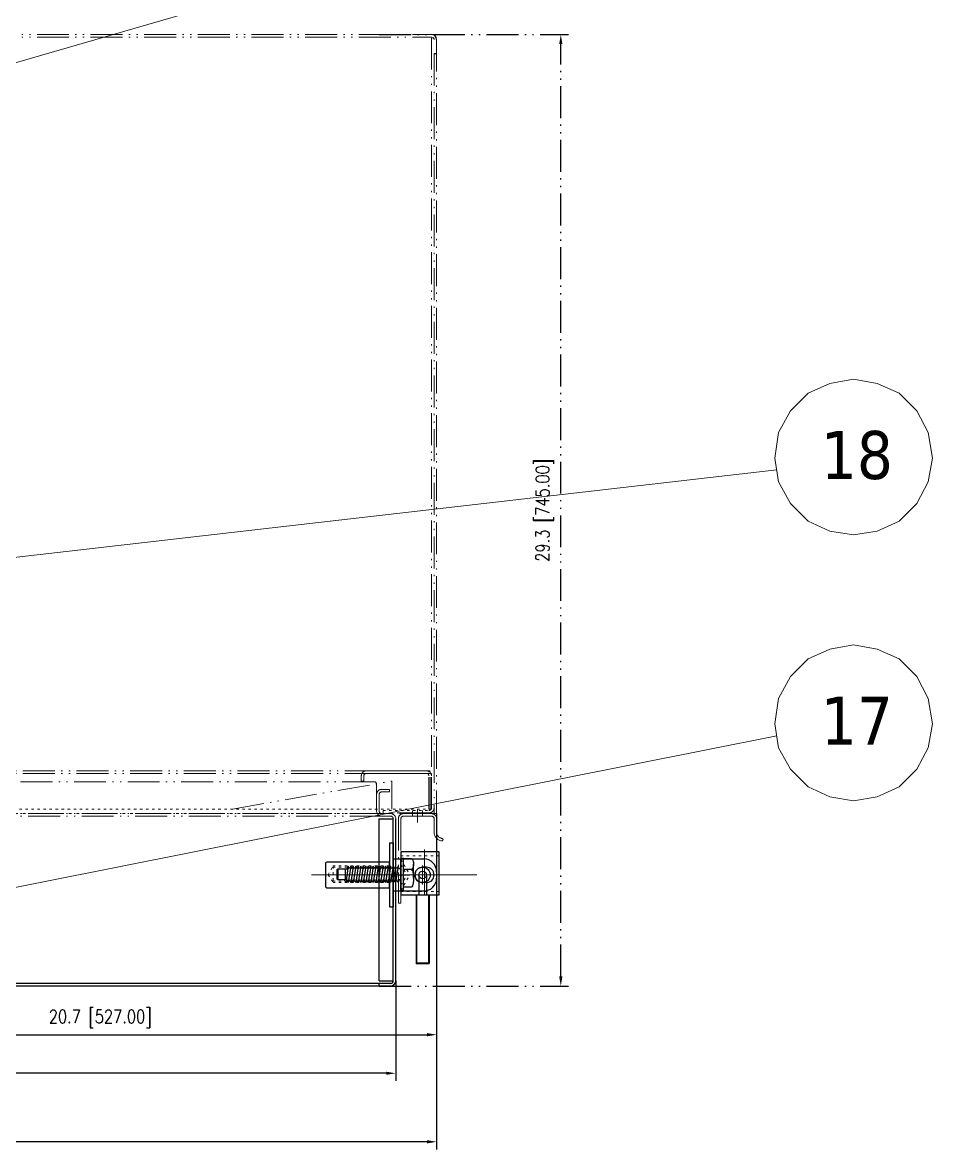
# Model space of a CAD drawing. Header units: millimetres. Extents: x 8127 to 36426, y -6229 to 13228.
# Drawn here: x 12226 to 12939, y 10640 to 11523 of the extents above; entities that cross this region are included whole.
import ezdxf

# ---------------------------------------------------------------- set-up
doc = ezdxf.new("R2010")
doc.units = ezdxf.units.MM
doc.header["$LTSCALE"] = 4
for name, pattern in [('5 双点画线', [10.5, 6.25, -1.25, 0.25, -1.25, 0.25, -1.25]), ('ACAD_ISO03W100', [1.18, 0.47, -0.71]), ('ACAD_ISO10W100', [18, 12, -3, 0, -3])]:
    doc.linetypes.add(name, pattern=pattern)
doc.layers.add('标注、文本', color=3, linetype='Continuous', lineweight=25)
doc.layers.add('铁心', color=3, linetype='Continuous', lineweight=0)
doc.styles.add('Tahoma$001', font='tahoma.ttf', dxfattribs={"height": 2.159784})
doc.styles.add('TH_GBDIM', font='romans.shx', dxfattribs={"width": 0.8, "bigfont": 'gbcbig.shx'})
doc.dimstyles.new('TH_GBDIM1', dxfattribs={"dimscale": 3, "dimtxt": 3.5, "dimasz": 2.5, "dimexe": 2, "dimexo": 0, "dimgap": 1.5, "dimtad": 1, "dimdec": 1, "dimlfac": 0.03937, "dimzin": 0, "dimdsep": 46, "dimtxsty": 'TH_GBDIM', "dimcen": 2.5, "dimclrd": 3, "dimclre": 256, "dimclrt": 2, "dimadec": 0, "dimazin": 0, "dimtfac": 0.714286, "dimtdec": 1, "dimtmove": 0, "dimatfit": 3, "dimfxl": 1, "dimtzin": 0, "dimlwd": -1, "dimlwe": -1, "dimarcsym": 0})

# ---------------------------------------------------------------- blocks, each defined once
blk = doc.blocks.new('*D266')
at = {"layer": 'Defpoints', "color": 0, "linetype": '5 双点画线', "transparency": 16777216}
for p in [(12505.66, 11513.4), (12647.92, 11513.4), (12505.66, 10768.4)]:
    blk.add_point(p, dxfattribs=at)
at = {"layer": '标注、文本', "linetype": '5 双点画线', "transparency": 16777216}
for p, q in [((12505.66, 11513.4), (12653.92, 11513.4)), ((12505.66, 10768.4), (12653.92, 10768.4))]:
    blk.add_line(p, q, dxfattribs=at)
at = {"layer": '标注、文本', "color": 3, "linetype": '5 双点画线', "transparency": 16777216}
blk.add_line((12647.92, 10775.9), (12647.92, 11505.9), dxfattribs=at)
for points in [[(12646.67, 11505.9), (12649.17, 11505.9), (12647.92, 11513.4)], [(12646.67, 10775.9), (12649.17, 10775.9), (12647.92, 10768.4)]]:
    blk.add_solid(points, dxfattribs=at)
at = {"layer": '标注、文本', "color": 2, "linetype": '5 双点画线', "lineweight": 13, "transparency": 16777216, "insert": (12635.42, 11140.9), "char_height": 10.5, "attachment_point": 5, "rotation": 90, "style": 'TH_GBDIM'}
blk.add_mtext('29.3 [745.00]', dxfattribs=at)
blk = doc.blocks.new('kopio')
at = {"layer": '标注、文本'}
for p, q in [((2171.11, -5563.73), (2171.11, -5597.32)), ((2201.11, -5563.73), (2171.11, -5563.73)), ((2201.11, -5597.32), (2201.11, -5563.73)), ((2181.11, -5573.32), (2184.11, -5573.32)), ((2181.11, -5585.32), (2184.11, -5585.32)), ((2171.11, -5597.32), (2201.11, -5597.32))]:
    blk.add_line(p, q, dxfattribs=at)
at = {"layer": '标注、文本', "color": 2, "linetype": 'ACAD_ISO03W100', "lineweight": 18}
for p, q in [((2201.11, -5566.33), (2171.11, -5566.33)), ((2171.11, -5594.32), (2201.11, -5594.32))]:
    blk.add_line(p, q, dxfattribs=at)
at = {"layer": '标注、文本', "color": 1, "linetype": 'ACAD_ISO10W100', "lineweight": 18}
for p, q in [((2182.61, -5563.1), (2182.61, -5599.1)), ((2167.52, -5579.32), (2213.01, -5579.32))]:
    blk.add_line(p, q, dxfattribs=at)
at = {"layer": '标注、文本'}
for centre, start, end in [((2181.11, -5579.32), 90, 270), ((2184.11, -5579.32), 270, 90)]:
    blk.add_arc(centre, 6, start, end, dxfattribs=at)
blk = doc.blocks.new('*D255')
at = {"layer": 'Defpoints', "color": 0, "transparency": 16777216}
for p in [(11465.77, 10770.4), (12518.66, 10772.4), (11465.77, 10700.1)]:
    blk.add_point(p, dxfattribs=at)
at = {"layer": '标注、文本', "transparency": 16777216}
for p, q in [((11465.77, 10770.4), (11465.77, 10694.1)), ((12518.66, 10772.4), (12518.66, 10694.1))]:
    blk.add_line(p, q, dxfattribs=at)
at = {"layer": '标注、文本', "color": 3, "transparency": 16777216}
blk.add_line((12511.16, 10700.1), (11473.27, 10700.1), dxfattribs=at)
for points in [[(11473.27, 10701.35), (11473.27, 10698.85), (11465.77, 10700.1)], [(12511.16, 10701.35), (12511.16, 10698.85), (12518.66, 10700.1)]]:
    blk.add_solid(points, dxfattribs=at)
at = {"layer": '标注、文本', "color": 2, "transparency": 16777216, "insert": (11992.22, 10712.6), "char_height": 10.5, "attachment_point": 5, "style": 'TH_GBDIM'}
blk.add_mtext('41.5 [1052.89]', dxfattribs=at)
blk = doc.blocks.new('*D256')
at = {"layer": 'Defpoints', "color": 0, "transparency": 16777216}
for p in [(12550.66, 10903.4), (12023.66, 10768.4), (12550.66, 10730.3)]:
    blk.add_point(p, dxfattribs=at)
at = {"layer": '标注、文本', "transparency": 16777216}
for p, q in [((12550.66, 10903.4), (12550.66, 10724.3)), ((12023.66, 10768.4), (12023.66, 10724.3))]:
    blk.add_line(p, q, dxfattribs=at)
at = {"layer": '标注、文本', "color": 3, "transparency": 16777216}
blk.add_line((12031.16, 10730.3), (12543.16, 10730.3), dxfattribs=at)
for points in [[(12031.16, 10731.55), (12031.16, 10729.05), (12023.66, 10730.3)], [(12543.16, 10731.55), (12543.16, 10729.05), (12550.66, 10730.3)]]:
    blk.add_solid(points, dxfattribs=at)
at = {"layer": '标注、文本', "color": 2, "transparency": 16777216, "insert": (12287.16, 10742.8), "char_height": 10.5, "attachment_point": 5, "style": 'TH_GBDIM'}
blk.add_mtext('20.7 [527.00]', dxfattribs=at)
blk = doc.blocks.new('*D257')
at = {"layer": 'Defpoints', "color": 0, "transparency": 16777216}
for p in [(12550.66, 10903.4), (11465.77, 10770.4), (11465.77, 10646.45)]:
    blk.add_point(p, dxfattribs=at)
at = {"layer": '标注、文本', "transparency": 16777216}
for p, q in [((12550.66, 10903.4), (12550.66, 10640.45)), ((11465.77, 10770.4), (11465.77, 10640.45))]:
    blk.add_line(p, q, dxfattribs=at)
at = {"layer": '标注、文本', "color": 3, "transparency": 16777216}
blk.add_line((12543.16, 10646.45), (11473.27, 10646.45), dxfattribs=at)
for points in [[(11473.27, 10647.7), (11473.27, 10645.2), (11465.77, 10646.45)], [(12543.16, 10647.7), (12543.16, 10645.2), (12550.66, 10646.45)]]:
    blk.add_solid(points, dxfattribs=at)
at = {"layer": '标注、文本', "color": 2, "transparency": 16777216, "insert": (12008.22, 10658.95), "char_height": 10.5, "attachment_point": 5, "style": 'TH_GBDIM'}
blk.add_mtext('42.7 [1084.89]', dxfattribs=at)

msp = doc.modelspace()

# ---------------------------------------------------------------- linework, layer by layer
at = {"layer": '标注、文本', "color": 6, "linetype": '5 双点画线', "lineweight": 13}
for p, q in [((12027.66, 11513.4), (12546.66, 11513.4)), ((12027.66, 11511.4), (12546.66, 11511.4)), ((12546.66, 11510.9), (12546.66, 10907.9)), ((12550.66, 11509.4), (12550.66, 10903.4)), ((12548.66, 11498.4), (12548.66, 10903.4)), ((12548.66, 11498.4), (12548.66, 10907.9)), ((12545.66, 10934.9), (12025.66, 10934.9)), ((12545.66, 10936.9), (12055.66, 10936.9)), ((12491.66, 10932.9), (12491.66, 10928.9)), ((12493.66, 10932.9), (12493.66, 10928.9)), ((12495.66, 10936.9), (12542.66, 10936.9)), ((12495.66, 10934.9), (12542.66, 10934.9)), ((12544.66, 10906.9), (12544.66, 10932.9)), ((12545.66, 10906.9), (12545.66, 10936.9)), ((12546.66, 10906.9), (12546.66, 10932.9)), ((12501.66, 10928.4), (12025.66, 10928.4)), ((12390.66, 10906.9), (12515.66, 10928.9)), ((12491.66, 10928.9), (12493.66, 10928.9)), ((12503.66, 10905.4), (12503.66, 10926.4)), ((12515.66, 10906.9), (12515.66, 10928.9)), ((12505.66, 10905.4), (12505.66, 10918.4)), ((12507.66, 10922.4), (12513.66, 10922.4)), ((12507.66, 10920.4), (12513.66, 10920.4)), ((12513.66, 10920.4), (12513.66, 10922.4)), ((12508.66, 10903.9), (12508.66, 10905.9)), ((12023.66, 10903.4), (12550.66, 10903.4)), ((12507.66, 10903.4), (12023.66, 10903.4)), ((12507.66, 10901.4), (12023.66, 10901.4)), ((12509.66, 10903.4), (12025.66, 10903.4)), ((12507.66, 10903.4), (12514.66, 10903.4)), ((12507.66, 10901.4), (12514.66, 10901.4)), ((12544.66, 10903.9), (12508.66, 10903.9)), ((12520.66, 10899.4), (12520.66, 10833.4)), ((12522.66, 10899.4), (12522.66, 10833.4)), ((12524.66, 10903.4), (12546.66, 10903.4)), ((12546.66, 10901.4), (12524.66, 10901.4)), ((12548.66, 10888.9), (12548.66, 10899.4)), ((12550.66, 10899.4), (12550.66, 10888.9)), ((12555.66, 10882.98), (12555.66, 10882.98)), ((12520.66, 10833.4), (12522.66, 10833.4))]:
    msp.add_line(p, q, dxfattribs=at)
at = {"layer": '标注、文本', "color": 2, "linetype": 'ACAD_ISO03W100', "lineweight": 18}
for p, q in [((12547.66, 11510.9), (12546.66, 11510.9)), ((12025.66, 10906.9), (12545.66, 10906.9)), ((12508.66, 10905.9), (12544.66, 10905.9)), ((12531.66, 10903.9), (12531.66, 10905.9)), ((12539.66, 10903.9), (12539.66, 10905.9)), ((12544.66, 10906.9), (12546.66, 10906.9)), ((12531.66, 10901.4), (12531.66, 10903.4)), ((12539.66, 10901.4), (12539.66, 10903.4)), ((12465.66, 10855.4), (12469.66, 10862.4)), ((12513.66, 10861.4), (12469.09, 10861.4)), ((12513.66, 10862.4), (12469.66, 10862.4)), ((12469.66, 10862.4), (12469.66, 10849.4)), ((12522.66, 10867.52), (12529.66, 10855.4)), ((12522.66, 10863.52), (12527.35, 10855.4)), ((12465.66, 10855.4), (12469.66, 10849.4)), ((12522.66, 10847.27), (12527.35, 10855.4)), ((12522.66, 10843.27), (12529.66, 10855.4)), ((12513.66, 10850.4), (12468.99, 10850.4)), ((12513.66, 10849.4), (12469.66, 10849.4))]:
    msp.add_line(p, q, dxfattribs=at)
at = {"layer": '标注、文本'}
for p, q in [((12548.66, 11498.4), (12550.66, 11498.4)), ((12505.66, 10772.4), (12505.66, 10899.4)), ((12505.66, 10899.4), (12516.66, 10899.4)), ((12516.66, 10772.4), (12516.66, 10899.4)), ((12518.66, 10772.4), (12518.66, 10899.4)), ((12513.66, 10880.4), (12513.66, 10830.4)), ((12513.66, 10880.4), (12516.66, 10880.4)), ((12516.66, 10880.4), (12516.66, 10830.4)), ((12463.66, 10864.4), (12463.66, 10846.4)), ((12513.66, 10865.4), (12464.66, 10865.4)), ((12481.46, 10862.18), (12479.51, 10849.48)), ((12481.46, 10862.18), (12480.48, 10860.13)), ((12482.43, 10860.13), (12481.46, 10862.18)), ((12483.41, 10862.18), (12481.46, 10849.48)), ((12483.41, 10862.18), (12482.43, 10860.13)), ((12484.38, 10860.13), (12483.41, 10862.18)), ((12485.36, 10862.18), (12483.41, 10849.48)), ((12485.36, 10862.18), (12484.38, 10860.13)), ((12486.33, 10860.13), (12485.36, 10862.18)), ((12487.31, 10862.18), (12485.36, 10849.48)), ((12487.31, 10862.18), (12486.33, 10860.13)), ((12488.28, 10860.13), (12487.31, 10862.18)), ((12489.26, 10862.18), (12487.31, 10849.48)), ((12489.26, 10862.18), (12488.28, 10860.13)), ((12490.23, 10860.13), (12489.26, 10862.18)), ((12491.21, 10862.18), (12489.26, 10849.48)), ((12491.21, 10862.18), (12490.23, 10860.13)), ((12492.18, 10860.13), (12491.21, 10862.18)), ((12493.16, 10862.18), (12491.21, 10849.48)), ((12493.16, 10862.18), (12492.18, 10860.13)), ((12494.13, 10860.13), (12493.16, 10862.18)), ((12495.11, 10862.18), (12493.16, 10849.48)), ((12495.11, 10862.18), (12494.13, 10860.13)), ((12496.08, 10860.13), (12495.11, 10862.18)), ((12497.06, 10862.18), (12495.11, 10849.48)), ((12497.06, 10862.18), (12496.08, 10860.13)), ((12498.03, 10860.13), (12497.06, 10862.18)), ((12499.01, 10862.18), (12497.06, 10849.48)), ((12499.01, 10862.18), (12498.03, 10860.13)), ((12499.98, 10860.13), (12499.01, 10862.18)), ((12500.96, 10862.18), (12499.01, 10849.48)), ((12500.96, 10862.18), (12499.98, 10860.13)), ((12501.93, 10860.13), (12500.96, 10862.18)), ((12502.91, 10862.18), (12500.96, 10849.48)), ((12502.91, 10862.18), (12501.93, 10860.13)), ((12503.88, 10860.13), (12502.91, 10862.18)), ((12504.86, 10862.18), (12502.91, 10849.48)), ((12504.86, 10862.18), (12503.88, 10860.13)), ((12505.83, 10860.13), (12504.86, 10862.18)), ((12506.81, 10862.18), (12504.86, 10849.48)), ((12506.81, 10862.18), (12505.83, 10860.13)), ((12507.78, 10860.13), (12506.81, 10862.18)), ((12508.76, 10862.18), (12506.81, 10849.48)), ((12508.76, 10862.18), (12507.78, 10860.13)), ((12509.73, 10860.13), (12508.76, 10862.18)), ((12510.71, 10862.18), (12508.76, 10849.48)), ((12510.71, 10862.18), (12509.73, 10860.13)), ((12511.68, 10860.13), (12510.71, 10862.18)), ((12512.66, 10862.18), (12510.71, 10849.48)), ((12512.66, 10862.18), (12511.68, 10860.13)), ((12513.63, 10860.13), (12512.66, 10862.18)), ((12514.61, 10862.18), (12512.66, 10849.48)), ((12514.61, 10862.18), (12513.63, 10860.13)), ((12513.66, 10845.4), (12513.66, 10865.4)), ((12515.58, 10860.13), (12514.61, 10862.18)), ((12516.56, 10862.18), (12514.61, 10849.48)), ((12516.56, 10862.18), (12515.58, 10860.13)), ((12517.53, 10860.13), (12516.56, 10862.18)), ((12518.51, 10862.18), (12516.56, 10849.48)), ((12516.66, 10867.9), (12540.66, 10867.9)), ((12518.51, 10862.18), (12517.53, 10860.13)), ((12519.48, 10860.13), (12518.51, 10862.18)), ((12520.46, 10862.18), (12518.51, 10849.48)), ((12520.46, 10862.18), (12519.48, 10860.13)), ((12521.43, 10860.13), (12520.46, 10862.18)), ((12522.66, 10843.49), (12522.66, 10868.16)), ((12524.66, 10868.16), (12522.66, 10868.16)), ((12524.66, 10843.49), (12524.66, 10868.16)), ((12524.66, 10868.16), (12530.66, 10868.16)), ((12532.66, 10852.74), (12532.66, 10863.9)), ((12473.16, 10860.13), (12472.66, 10859.63)), ((12472.66, 10852.03), (12472.66, 10859.63)), ((12473.16, 10860.13), (12473.16, 10851.53)), ((12473.16, 10860.13), (12480.48, 10860.13)), ((12479.03, 10860.13), (12479.03, 10851.53)), ((12520.66, 10855.4), (12529.66, 10855.4)), ((12522.66, 10860.13), (12521.43, 10860.13)), ((12530.66, 10859.64), (12524.66, 10859.64)), ((12536.66, 10855.4), (12536.66, 10839.81)), ((12542.66, 10855.4), (12542.66, 10839.81)), ((12550.66, 10857.9), (12550.66, 10852.9)), ((12464.66, 10845.4), (12513.66, 10845.4)), ((12473.16, 10851.53), (12472.66, 10852.03)), ((12479.03, 10851.53), (12473.16, 10851.53)), ((12479.51, 10849.48), (12478.53, 10851.53)), ((12480.48, 10851.53), (12479.51, 10849.48)), ((12481.46, 10849.48), (12480.48, 10851.53)), ((12482.43, 10851.53), (12481.46, 10849.48)), ((12483.41, 10849.48), (12482.43, 10851.53)), ((12484.38, 10851.53), (12483.41, 10849.48)), ((12485.36, 10849.48), (12484.38, 10851.53)), ((12486.33, 10851.53), (12485.36, 10849.48)), ((12487.31, 10849.48), (12486.33, 10851.53)), ((12488.28, 10851.53), (12487.31, 10849.48)), ((12489.26, 10849.48), (12488.28, 10851.53)), ((12490.23, 10851.53), (12489.26, 10849.48)), ((12491.21, 10849.48), (12490.23, 10851.53)), ((12492.18, 10851.53), (12491.21, 10849.48)), ((12493.16, 10849.48), (12492.18, 10851.53)), ((12494.13, 10851.53), (12493.16, 10849.48)), ((12495.11, 10849.48), (12494.13, 10851.53)), ((12496.08, 10851.53), (12495.11, 10849.48)), ((12497.06, 10849.48), (12496.08, 10851.53)), ((12498.03, 10851.53), (12497.06, 10849.48)), ((12499.01, 10849.48), (12498.03, 10851.53)), ((12499.98, 10851.53), (12499.01, 10849.48)), ((12500.96, 10849.48), (12499.98, 10851.53)), ((12501.93, 10851.53), (12500.96, 10849.48)), ((12502.91, 10849.48), (12501.93, 10851.53)), ((12503.88, 10851.53), (12502.91, 10849.48)), ((12504.86, 10849.48), (12503.88, 10851.53)), ((12505.83, 10851.53), (12504.86, 10849.48)), ((12506.81, 10849.48), (12505.83, 10851.53)), ((12507.78, 10851.53), (12506.81, 10849.48)), ((12508.76, 10849.48), (12507.78, 10851.53)), ((12509.73, 10851.53), (12508.76, 10849.48)), ((12510.71, 10849.48), (12509.73, 10851.53)), ((12511.68, 10851.53), (12510.71, 10849.48)), ((12512.66, 10849.48), (12511.68, 10851.53)), ((12513.63, 10851.53), (12512.66, 10849.48)), ((12514.61, 10849.48), (12513.63, 10851.53)), ((12515.58, 10851.53), (12514.61, 10849.48)), ((12516.56, 10849.48), (12515.58, 10851.53)), ((12517.53, 10851.53), (12516.56, 10849.48)), ((12518.51, 10849.48), (12517.53, 10851.53)), ((12519.48, 10851.53), (12518.51, 10849.48)), ((12520.46, 10849.48), (12519.48, 10851.53)), ((12521.43, 10851.53), (12520.46, 10849.48)), ((12522.66, 10851.53), (12521.43, 10851.53)), ((12530.66, 10845.85), (12524.66, 10845.85)), ((12516.66, 10842.9), (12540.66, 10842.9)), ((12524.66, 10843.49), (12522.66, 10843.49)), ((12534.59, 10839.81), (12534.59, 10786.01)), ((12534.98, 10839.81), (12534.98, 10786.56)), ((12544.37, 10839.81), (12544.37, 10786.56)), ((12544.73, 10839.81), (12544.73, 10786.01)), ((12513.66, 10830.4), (12516.66, 10830.4)), ((12534.59, 10786.01), (12534.98, 10786.56)), ((12534.59, 10786.01), (12544.73, 10786.01)), ((12534.98, 10786.56), (12544.37, 10786.56)), ((12544.37, 10786.56), (12544.73, 10786.01)), ((12514.66, 10770.4), (12023.66, 10770.4)), ((12514.66, 10768.4), (12023.66, 10768.4)), ((12505.66, 10772.4), (12516.66, 10772.4)), ((12505.66, 10768.4), (12505.66, 10770.4))]:
    msp.add_line(p, q, dxfattribs=at)
at = {"layer": '标注、文本', "color": 1, "linetype": 'ACAD_ISO10W100', "lineweight": 18}
for p, q in [((12535.66, 10901.63), (12535.66, 10906.87)), ((12535.66, 10896.5), (12535.66, 10906.29)), ((12539.66, 10862.9), (12539.66, 10847.9)), ((12534.98, 10855.4), (12452.66, 10855.4)), ((12582.25, 10855.4), (12454.29, 10855.4))]:
    msp.add_line(p, q, dxfattribs=at)
at = {"layer": '标注、文本'}
for radius in [6, 3]:
    msp.add_circle((12539.66, 10855.4), radius, dxfattribs=at)
for centre, radius, start, end in [((12546.66, 11509.4), 4, 0, 90), ((12464.66, 10864.4), 1, 90, 180), ((12540.66, 10857.9), 10, 0, 90), ((12540.66, 10852.9), 10, 270, 0), ((12464.66, 10846.4), 1, 180, 270), ((12514.66, 10772.4), 4, 270, 0), ((12514.66, 10772.4), 2, 270, 0)]:
    msp.add_arc(centre, radius, start, end, dxfattribs=at)
at = {"layer": '标注、文本', "color": 2, "linetype": 'ACAD_ISO03W100', "lineweight": 18}
for centre, radius, start, end in [((12546.66, 11509.4), 2, 0, 90), ((12547.66, 11509.9), 1, 0, 90), ((12544.66, 10907.9), 2, 270, 0)]:
    msp.add_arc(centre, radius, start, end, dxfattribs=at)
at = {"layer": '标注、文本', "color": 6, "linetype": '5 双点画线', "lineweight": 13}
for centre, radius, start, end in [((12495.66, 10932.9), 4, 90, 180), ((12495.66, 10932.9), 2, 90, 180), ((12542.66, 10932.9), 4, 0, 90), ((12542.66, 10932.9), 2, 0, 90), ((12501.66, 10926.4), 2, 0, 90), ((12507.66, 10918.4), 4, 90, 180), ((12507.66, 10918.4), 2, 90, 180), ((12544.66, 10907.9), 4, 270, 0), ((12507.66, 10905.4), 4, 180, 270), ((12507.66, 10905.4), 2, 180, 270), ((12514.66, 10899.4), 4, 0, 90), ((12514.66, 10899.4), 2, 0, 90), ((12524.66, 10899.4), 4, 90, 180), ((12524.66, 10899.4), 2, 90, 180), ((12546.66, 10899.4), 4, 0, 90), ((12546.66, 10899.4), 2, 0, 90), ((12555.66, 10888.9), 7, 180, 260.40593), ((12555.66, 10888.9), 5, 180, 260.40593), ((12554.66, 10882.98), 1, 260.40593, 0), ((12554.66, 10882.98), 1, 0, 80.40593)]:
    msp.add_arc(centre, radius, start, end, dxfattribs=at)
at = {"layer": '标注、文本', "extrusion": (0, 0, -1)}
for centre, major_axis, ratio in [((12530.66, 10863.9), (0, 4.26), 0.469325), ((12530.66, 10852.74), (0, 6.9), 0.290059)]:
    msp.add_ellipse(centre, major_axis=major_axis, ratio=ratio, start_param=0, end_param=3.141593, dxfattribs=at)
at = {"layer": '铁心', "lineweight": 13}
for points in [[(11840.5, 11381.33), (12819.92, 11664.8), (12819.92, 11664.8)], [(11812.83, 11057.08), (12817.05, 11172.47), (12817.05, 11172.47)], [(12129.7, 10827.59), (12817.05, 10964.35), (12817.05, 10964.35)]]:
    msp.add_lwpolyline(points, dxfattribs=at)
for points in [[(12939.03, 11181.81), (12935.71, 11201.69), (12926.68, 11218.86), (12912.82, 11232.71), (12895.66, 11240.24), (12877.28, 11243.56), (12858.61, 11240.24), (12841.74, 11232.71), (12827.89, 11218.86), (12818.55, 11201.69), (12815.54, 11181.81), (12818.55, 11163.14), (12827.89, 11146.27), (12841.74, 11132.42), (12858.61, 11124.59), (12877.28, 11121.57), (12895.66, 11124.59), (12912.82, 11132.42), (12926.68, 11146.27), (12935.71, 11163.14)], [(12939.03, 10973.69), (12935.71, 10993.57), (12926.68, 11010.74), (12912.82, 11024.59), (12895.66, 11032.12), (12877.28, 11035.43), (12858.61, 11032.12), (12841.74, 11024.59), (12827.89, 11010.74), (12818.55, 10993.57), (12815.54, 10973.69), (12818.55, 10955.02), (12827.89, 10938.15), (12841.74, 10924.3), (12858.61, 10916.47), (12877.28, 10913.45), (12895.66, 10916.47), (12912.82, 10924.3), (12926.68, 10938.15), (12935.71, 10955.02)]]:
    msp.add_lwpolyline(points, close=True, dxfattribs=at)

# ---------------------------------------------------------------- block references
at = {"layer": '标注、文本', "rotation": 180}
msp.add_blockref('kopio', (14723.77, 5276.08), dxfattribs=at)

# ---------------------------------------------------------------- texts
at = {"layer": '铁心', "lineweight": 13, "style": 'Tahoma$001'}
for s, p in [('18', (12851.6, 11165.39)), ('17', (12851.6, 10957.27))]:
    msp.add_text(s, height=37.589, dxfattribs=at).set_placement(p)

# ---------------------------------------------------------------- dimensions: what is measured, and where the dimension line sits
at = {"layer": '标注、文本', "color": 6, "linetype": '5 双点画线', "lineweight": 13}
dim = msp.add_linear_dim(base=(12647.92, 11513.4), p1=(12505.66, 10768.4), p2=(12505.66, 11513.4), angle=90, dimstyle='TH_GBDIM1', dxfattribs=at)
dim.commit()
dim.dimension.update_dxf_attribs({"geometry": '*D266', "text_midpoint": (12635.42, 11140.9)})
at = {"layer": '标注、文本'}
for base, p1, p2, picture, middle in [((11465.77, 10646.45), (12550.66, 10903.4), (11465.77, 10770.4), '*D257', (12008.22, 10658.95)), ((12550.66, 10730.3), (12023.66, 10768.4), (12550.66, 10903.4), '*D256', (12287.16, 10742.8)), ((11465.77, 10700.1), (12518.66, 10772.4), (11465.77, 10770.4), '*D255', (11992.22, 10712.6))]:
    dim = msp.add_linear_dim(base=base, p1=p1, p2=p2, dimstyle='TH_GBDIM1', dxfattribs=at)
    dim.commit()
    dim.dimension.update_dxf_attribs({"geometry": picture, "text_midpoint": middle})

doc.saveas('drawing.dxf')
